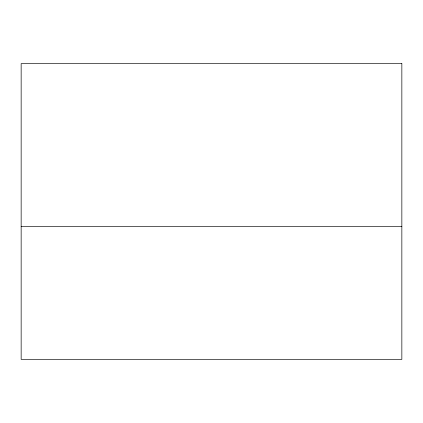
<?xml version="1.0" encoding="UTF-8"?>
<svg xmlns="http://www.w3.org/2000/svg" width="423" height="423" viewBox="0 0 423 423"><rect width="100%" height="100%" fill="white"/><g stroke="black" fill="none" stroke-linecap="round" stroke-linejoin="round"><path stroke-width="0.63" d="M21.15 226.326L401.85 226.326M401.85 63.624L21.15 63.624L21.15 359.376L401.85 359.376L401.85 63.624"/></g></svg>
